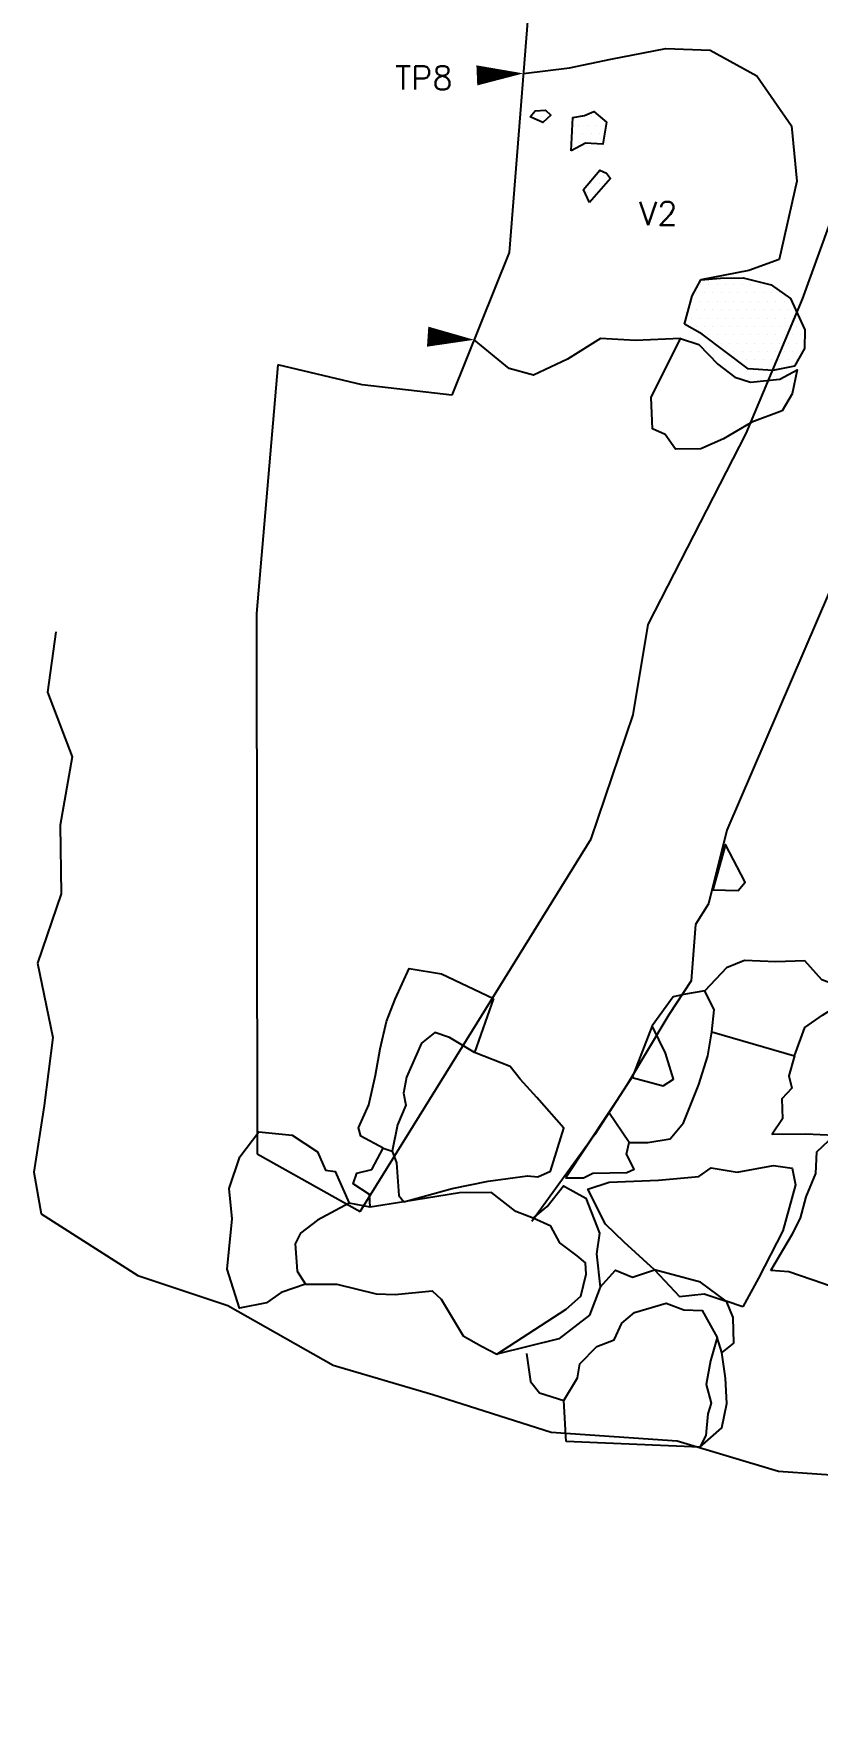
# Model space of a CAD drawing. Header units: metres. Extents: x -8.99 to -5.1, y -14.54 to -10.11.
# Drawn here: x -8.988 to -7.819, y -14.136 to -11.614 of the extents above; entities that cross this region are included whole.
import ezdxf

# ---------------------------------------------------------------- set-up
doc = ezdxf.new("R2010")
doc.units = ezdxf.units.M
doc.header["$LTSCALE"] = 25
doc.header["$MEASUREMENT"] = 0
doc.linetypes.add('STRICHPUNKTX2', pattern=[2, 1, -0.5, 0, -0.5])
doc.layers.get('0').update_dxf_attribs({"linetype": 'CONTINUOUS'})
for name, color, linetype in [('BEFUND', 1, 'CONTINUOUS'), ('BEFUNDSCHRAFF', 1, 'CONTINUOUS'), ('GRABUNGSGRENZE', 3, 'STRICHPUNKTX2'), ('STEINE', 4, 'CONTINUOUS'), ('STEINESCHRAFF', 4, 'CONTINUOUS'), ('TPROFIL', 3, 'CONTINUOUS')]:
    doc.layers.add(name, color=color, linetype=linetype)
doc.styles.get("Standard").update_dxf_attribs({"font": 'txt.shx'})

# ---------------------------------------------------------------- blocks, each defined once
blk = doc.blocks.new('*X2')
at = {"color": 0}
for p, q in [((-824.375, -1173.75), (-824.375, -1173.75)), ((-823.125, -1173.75), (-823.125, -1173.75)), ((-817.5, -1175), (-817.5, -1175)), ((-816.875, -1173.75), (-816.875, -1173.75)), ((-816.25, -1175), (-816.25, -1175)), ((-815.625, -1173.75), (-815.625, -1173.75)), ((-815, -1175), (-815, -1175)), ((-814.375, -1173.75), (-814.375, -1173.75)), ((-813.75, -1175), (-813.75, -1175)), ((-818.125, -1176.25), (-818.125, -1176.25)), ((-817.5, -1177.5), (-817.5, -1177.5)), ((-816.875, -1176.25), (-816.875, -1176.25)), ((-816.25, -1177.5), (-816.25, -1177.5)), ((-815.625, -1176.25), (-815.625, -1176.25)), ((-815, -1177.5), (-815, -1177.5)), ((-814.375, -1176.25), (-814.375, -1176.25)), ((-815, -1182.5), (-815, -1182.5)), ((-813.75, -1182.5), (-813.75, -1182.5)), ((-816.25, -1185), (-816.25, -1185)), ((-815.625, -1183.75), (-815.625, -1183.75)), ((-815, -1185), (-815, -1185)), ((-814.375, -1183.75), (-814.375, -1183.75)), ((-800, -1200), (-800, -1200)), ((-799.375, -1198.75), (-799.375, -1198.75)), ((-798.75, -1200), (-798.75, -1200)), ((-798.125, -1198.75), (-798.125, -1198.75)), ((-797.5, -1200), (-797.5, -1200)), ((-796.875, -1198.75), (-796.875, -1198.75)), ((-796.25, -1200), (-796.25, -1200)), ((-795.625, -1198.75), (-795.625, -1198.75)), ((-795, -1200), (-795, -1200)), ((-794.375, -1198.75), (-794.375, -1198.75)), ((-793.75, -1200), (-793.75, -1200)), ((-793.125, -1198.75), (-793.125, -1198.75)), ((-792.5, -1200), (-792.5, -1200)), ((-791.875, -1198.75), (-791.875, -1198.75)), ((-791.25, -1200), (-791.25, -1200)), ((-790.625, -1198.75), (-790.625, -1198.75)), ((-790, -1200), (-790, -1200)), ((-789.375, -1198.75), (-789.375, -1198.75)), ((-788.75, -1200), (-788.75, -1200)), ((-787.5, -1200), (-787.5, -1200)), ((-800.625, -1201.25), (-800.625, -1201.25)), ((-800, -1202.5), (-800, -1202.5)), ((-799.375, -1201.25), (-799.375, -1201.25)), ((-798.75, -1202.5), (-798.75, -1202.5)), ((-798.125, -1201.25), (-798.125, -1201.25)), ((-797.5, -1202.5), (-797.5, -1202.5)), ((-796.875, -1201.25), (-796.875, -1201.25)), ((-796.25, -1202.5), (-796.25, -1202.5)), ((-795.625, -1201.25), (-795.625, -1201.25)), ((-795, -1202.5), (-795, -1202.5)), ((-794.375, -1201.25), (-794.375, -1201.25)), ((-793.75, -1202.5), (-793.75, -1202.5)), ((-793.125, -1201.25), (-793.125, -1201.25)), ((-792.5, -1202.5), (-792.5, -1202.5)), ((-791.875, -1201.25), (-791.875, -1201.25)), ((-791.25, -1202.5), (-791.25, -1202.5)), ((-790.625, -1201.25), (-790.625, -1201.25)), ((-790, -1202.5), (-790, -1202.5)), ((-789.375, -1201.25), (-789.375, -1201.25)), ((-788.75, -1202.5), (-788.75, -1202.5)), ((-788.125, -1201.25), (-788.125, -1201.25)), ((-787.5, -1202.5), (-787.5, -1202.5)), ((-786.875, -1201.25), (-786.875, -1201.25)), ((-786.25, -1202.5), (-786.25, -1202.5)), ((-800.625, -1203.75), (-800.625, -1203.75)), ((-800, -1205), (-800, -1205)), ((-799.375, -1203.75), (-799.375, -1203.75)), ((-798.75, -1205), (-798.75, -1205)), ((-798.125, -1203.75), (-798.125, -1203.75)), ((-797.5, -1205), (-797.5, -1205)), ((-796.875, -1203.75), (-796.875, -1203.75)), ((-796.25, -1205), (-796.25, -1205)), ((-795.625, -1203.75), (-795.625, -1203.75)), ((-795, -1205), (-795, -1205)), ((-794.375, -1203.75), (-794.375, -1203.75)), ((-793.75, -1205), (-793.75, -1205)), ((-793.125, -1203.75), (-793.125, -1203.75)), ((-792.5, -1205), (-792.5, -1205)), ((-791.875, -1203.75), (-791.875, -1203.75)), ((-791.25, -1205), (-791.25, -1205)), ((-790.625, -1203.75), (-790.625, -1203.75)), ((-790, -1205), (-790, -1205)), ((-789.375, -1203.75), (-789.375, -1203.75)), ((-788.75, -1205), (-788.75, -1205)), ((-788.125, -1203.75), (-788.125, -1203.75)), ((-787.5, -1205), (-787.5, -1205)), ((-786.875, -1203.75), (-786.875, -1203.75)), ((-786.25, -1205), (-786.25, -1205)), ((-785.625, -1203.75), (-785.625, -1203.75)), ((-785, -1205), (-785, -1205)), ((-798.125, -1206.25), (-798.125, -1206.25)), ((-796.875, -1206.25), (-796.875, -1206.25)), ((-796.25, -1207.5), (-796.25, -1207.5)), ((-795.625, -1206.25), (-795.625, -1206.25)), ((-795, -1207.5), (-795, -1207.5)), ((-794.375, -1206.25), (-794.375, -1206.25)), ((-793.75, -1207.5), (-793.75, -1207.5)), ((-793.125, -1206.25), (-793.125, -1206.25)), ((-792.5, -1207.5), (-792.5, -1207.5)), ((-791.875, -1206.25), (-791.875, -1206.25)), ((-791.25, -1207.5), (-791.25, -1207.5)), ((-790.625, -1206.25), (-790.625, -1206.25)), ((-790, -1207.5), (-790, -1207.5)), ((-789.375, -1206.25), (-789.375, -1206.25)), ((-788.75, -1207.5), (-788.75, -1207.5)), ((-788.125, -1206.25), (-788.125, -1206.25)), ((-787.5, -1207.5), (-787.5, -1207.5)), ((-786.875, -1206.25), (-786.875, -1206.25)), ((-786.25, -1207.5), (-786.25, -1207.5)), ((-785.625, -1206.25), (-785.625, -1206.25)), ((-785, -1207.5), (-785, -1207.5)), ((-784.375, -1206.25), (-784.375, -1206.25)), ((-795.625, -1208.75), (-795.625, -1208.75)), ((-794.375, -1208.75), (-794.375, -1208.75)), ((-793.75, -1210), (-793.75, -1210)), ((-793.125, -1208.75), (-793.125, -1208.75)), ((-792.5, -1210), (-792.5, -1210)), ((-791.875, -1208.75), (-791.875, -1208.75)), ((-791.25, -1210), (-791.25, -1210)), ((-790.625, -1208.75), (-790.625, -1208.75)), ((-790, -1210), (-790, -1210)), ((-789.375, -1208.75), (-789.375, -1208.75)), ((-788.75, -1210), (-788.75, -1210)), ((-788.125, -1208.75), (-788.125, -1208.75)), ((-787.5, -1210), (-787.5, -1210)), ((-786.875, -1208.75), (-786.875, -1208.75)), ((-786.25, -1210), (-786.25, -1210)), ((-785.625, -1208.75), (-785.625, -1208.75)), ((-785, -1210), (-785, -1210)), ((-784.375, -1208.75), (-784.375, -1208.75)), ((-791.875, -1211.25), (-791.875, -1211.25)), ((-790.625, -1211.25), (-790.625, -1211.25)), ((-789.375, -1211.25), (-789.375, -1211.25)), ((-788.125, -1211.25), (-788.125, -1211.25))]:
    blk.add_line(p, q, dxfattribs=at)
blk = doc.blocks.new('PFEIL')
at = {"layer": 'TPROFIL'}
blk.add_lwpolyline([(0, 0, 0, 3, 0), (6.54, -2.37, 3, 3, 0)], format="xyseb", dxfattribs=at)

msp = doc.modelspace()

# ---------------------------------------------------------------- linework, layer by layer
at = {"layer": 'BEFUND'}
for points in [[(-8.2576, -11.6726), (-8.1889, -11.6645), (-8.1274, -11.6516), (-8.045, -11.6356), (-7.9788, -11.638), (-7.9095, -11.676), (-7.8579, -11.7507), (-7.8495, -11.8332), (-7.8762, -11.9503), (-7.9214, -11.9667), (-7.9927, -11.9806)], [(-8.0235, -12.0678), (-8.0902, -12.071), (-8.1426, -12.0681), (-8.1919, -12.0987), (-8.2428, -12.1228), (-8.2789, -12.1127), (-8.3311, -12.0699)]]:
    msp.add_lwpolyline(points, dxfattribs=at)
at = {"layer": 'GRABUNGSGRENZE', "flags": 128}
for points in [[(-8.6547, -13.2839), (-8.5012, -13.3701), (-8.3486, -13.1238), (-8.1565, -12.8143), (-8.0938, -12.6294), (-8.0713, -12.4945), (-7.9254, -12.2095), (-7.8414, -12.0093), (-7.6918, -11.5961), (-7.5288, -11.2317), (-7.3848, -11.0114), (-7.1802, -10.6006), (-8.0081, -10.1115)], [(-8.3827, -10.1308), (-8.3698, -10.4209), (-8.3449, -11.0072), (-8.3615, -11.2771), (-8.3717, -11.4772), (-8.2478, -11.5496), (-8.2788, -11.9396), (-8.3643, -12.1526), (-8.4982, -12.1372), (-8.6241, -12.107), (-8.6557, -12.4781), (-8.6547, -13.2839)], [(-7.0141, -10.6771), (-7.0141, -10.6771), (-7.2634, -11.1282), (-7.4749, -11.6255), (-7.5514, -11.7464), (-7.6388, -12.0077), (-7.7186, -12.2528), (-7.9539, -12.8011), (-7.9816, -12.9111), (-8.0009, -12.9417), (-8.0073, -13.0257), (-8.0408, -13.0767), (-8.1026, -13.1807), (-8.1513, -13.2552), (-8.2451, -13.3847)], [(-8.9554, -12.5054), (-8.9674, -12.5955), (-8.931, -12.6921), (-8.9486, -12.794), (-8.9473, -12.8963), (-8.9827, -12.9997), (-8.9595, -13.1106), (-8.9725, -13.2119), (-8.988, -13.3112), (-8.9772, -13.3733), (-8.8329, -13.4656), (-8.6984, -13.51), (-8.5414, -13.5992), (-8.3926, -13.6431), (-8.2163, -13.6992), (-8.028, -13.7119), (-7.8772, -13.7574), (-7.756, -13.7657), (-7.5996, -13.8015), (-7.4861, -13.82), (-7.3735, -13.8625), (-7.2909, -13.9132), (-7.2139, -13.9578), (-7.1416, -13.979), (-7.0759, -13.9808), (-7.0759, -13.9808), (-6.9949, -14.0066), (-6.9134, -14.0298), (-6.7723, -14.0778), (-6.6821, -14.103), (-6.5757, -14.1236), (-6.5171, -14.124), (-6.4357, -14.1182), (-6.3431, -14.0894), (-6.307, -14.0771), (-6.307, -14.0771), (-6.2616, -14.1361)]]:
    msp.add_lwpolyline(points, dxfattribs=at)
at = {"layer": 'STEINE'}
for points in [[(-8.2473, -11.7375), (-8.2402, -11.7283), (-8.2249, -11.7272), (-8.2168, -11.7348), (-8.2284, -11.7456), (-8.2473, -11.7375)], [(-8.1866, -11.7882), (-8.1837, -11.7383), (-8.1664, -11.7352), (-8.1526, -11.7296), (-8.1338, -11.7453), (-8.1393, -11.7779), (-8.1652, -11.7764), (-8.1866, -11.7882)], [(-8.1589, -11.865), (-8.1681, -11.8457), (-8.1438, -11.8171), (-8.1336, -11.8212), (-8.1279, -11.8293), (-8.1589, -11.865)], [(-8.0174, -12.0464), (-8.0058, -12.0041), (-7.9927, -11.9806), (-7.9637, -11.978), (-7.9296, -11.9774), (-7.8878, -11.988), (-7.8592, -12.0083), (-7.8377, -12.0551), (-7.8382, -12.0831), (-7.8534, -12.1091), (-7.8854, -12.1158), (-7.9221, -12.1133), (-7.9909, -12.0616), (-8.0174, -12.0464)], [(-8.0235, -12.0678), (-7.996, -12.0769), (-7.9674, -12.1063), (-7.9424, -12.1256), (-7.919, -12.1332), (-7.8752, -12.1285), (-7.8493, -12.1147), (-7.8568, -12.1503), (-7.8715, -12.1758), (-7.9168, -12.1927), (-7.959, -12.2178), (-7.993, -12.2326), (-8.0307, -12.2332), (-8.046, -12.2109), (-8.0649, -12.2028), (-8.067, -12.1559), (-8.0235, -12.0678)], [(-7.9751, -12.8902), (-7.9374, -12.8912), (-7.9268, -12.8789), (-7.9559, -12.8225), (-7.9751, -12.8902)], [(-8.4668, -13.2753), (-8.5, -13.2576), (-8.5036, -13.2454), (-8.4884, -13.2107), (-8.4783, -13.1664), (-8.4713, -13.1272), (-8.4617, -13.0864), (-8.4491, -13.0533), (-8.4278, -13.0074), (-8.38, -13.0155), (-8.302, -13.0524)], [(-7.9766, -13.102), (-7.8533, -13.1378), (-7.8376, -13.0955), (-7.8112, -13.0771), (-7.7594, -13.0444), (-7.8124, -13.0247), (-7.8379, -12.9963), (-7.8811, -12.9974), (-7.928, -12.9955), (-7.9544, -13.0068), (-7.9869, -13.0409)], [(-8.0999, -13.2672), (-8.0719, -13.2672), (-8.0388, -13.2615), (-8.019, -13.2375), (-7.9957, -13.1804), (-7.9826, -13.1376), (-7.9766, -13.102), (-7.9731, -13.0694), (-7.9869, -13.0409), (-8.0159, -13.0456), (-8.0342, -13.0497), (-8.0657, -13.0931), (-8.0955, -13.17), (-8.13, -13.2225)], [(-7.8533, -13.1378), (-7.8614, -13.1674), (-7.8573, -13.1862), (-7.872, -13.202), (-7.8709, -13.232), (-7.8866, -13.2545), (-7.8362, -13.2543), (-7.7934, -13.2563), (-7.7044, -13.2555), (-7.6969, -13.1934), (-7.6904, -13.1364), (-7.6814, -13.0885), (-7.6748, -13.0595), (-7.7039, -13.0372), (-7.7299, -13.0301), (-7.7594, -13.0444)], [(-8.302, -13.0524), (-8.3308, -13.1329)], [(-8.4469, -13.2976), (-8.4433, -13.346), (-8.4361, -13.3556), (-8.3639, -13.3356), (-8.3104, -13.3248), (-8.2514, -13.317), (-8.2361, -13.3185), (-8.2173, -13.3098), (-8.1971, -13.2456), (-8.2375, -13.1999), (-8.2625, -13.1725), (-8.2773, -13.1537), (-8.3308, -13.1329), (-8.368, -13.1106), (-8.3899, -13.103), (-8.4097, -13.1189), (-8.432, -13.1698), (-8.4365, -13.1933), (-8.4329, -13.2116), (-8.4456, -13.2406), (-8.4536, -13.2798)], [(-8.0955, -13.17), (-8.0492, -13.1826), (-8.0339, -13.1724), (-8.0457, -13.1337), (-8.0657, -13.0931)], [(-8.1949, -13.3199), (-8.1679, -13.3198), (-8.1542, -13.3127), (-8.1033, -13.312), (-8.0926, -13.3069), (-8.1039, -13.2846), (-8.0999, -13.2672), (-8.13, -13.2225), (-8.1949, -13.3199)], [(-8.5829, -13.4782), (-8.619, -13.491), (-8.6409, -13.5063), (-8.6811, -13.5141), (-8.6995, -13.4561), (-8.6921, -13.3807), (-8.6968, -13.3359), (-8.6806, -13.2886), (-8.6522, -13.2513), (-8.6028, -13.2563), (-8.5646, -13.2811), (-8.5528, -13.3081), (-8.5385, -13.3101), (-8.5175, -13.3574)], [(-7.8886, -13.4581), (-7.8562, -13.4035), (-7.844, -13.3801), (-7.836, -13.348), (-7.8213, -13.3134), (-7.8199, -13.2808), (-7.7934, -13.2563), (-7.7578, -13.2771), (-7.7134, -13.2993), (-7.6467, -13.3048), (-7.6548, -13.317), (-7.6822, -13.3619), (-7.6974, -13.4062), (-7.7074, -13.4515), (-7.7429, -13.5015), (-7.8107, -13.4772), (-7.8616, -13.4601), (-7.8886, -13.4581)], [(-8.486, -13.3634), (-8.487, -13.3446), (-8.5115, -13.3289), (-8.5059, -13.3126), (-8.4836, -13.3074), (-8.4668, -13.2753), (-8.4536, -13.2798), (-8.4469, -13.2976)], [(-7.9302, -13.5122), (-7.9552, -13.5036), (-7.9934, -13.4752), (-8.0622, -13.457), (-8.1071, -13.4159), (-8.1352, -13.389), (-8.1613, -13.3366), (-8.1297, -13.3264), (-8.0559, -13.3231), (-7.9959, -13.3179), (-7.9776, -13.3046), (-7.9389, -13.3111), (-7.8844, -13.3013), (-7.8569, -13.3053), (-7.8518, -13.3302), (-7.8705, -13.399), (-7.9069, -13.4693), (-7.9302, -13.5122)], [(-8.5175, -13.3574), (-8.5648, -13.383), (-8.5902, -13.4024), (-8.5983, -13.4182), (-8.5952, -13.4589), (-8.5829, -13.4782), (-8.56, -13.4781), (-8.5361, -13.4781), (-8.4775, -13.4927), (-8.449, -13.4936), (-8.3935, -13.4884), (-8.3802, -13.5006), (-8.3475, -13.5555), (-8.32, -13.5707), (-8.2971, -13.5828), (-8.1939, -13.5154), (-8.1721, -13.496), (-8.164, -13.4634), (-8.1651, -13.4466), (-8.1773, -13.4359), (-8.2033, -13.4166), (-8.2166, -13.3917), (-8.2431, -13.3801), (-8.2691, -13.37), (-8.3053, -13.3416), (-8.3532, -13.3422), (-8.4361, -13.3556), (-8.486, -13.3634), (-8.5175, -13.3574)], [(-8.2431, -13.3801), (-8.2223, -13.3627), (-8.1979, -13.3316), (-8.1643, -13.3499), (-8.1443, -13.4022), (-8.1488, -13.4333), (-8.1431, -13.4827), (-8.1588, -13.5244), (-8.205, -13.5597), (-8.2971, -13.5828)], [(-8.1431, -13.4827), (-8.1202, -13.4577), (-8.0948, -13.4678), (-8.0622, -13.457), (-8.025, -13.4966), (-7.9878, -13.493), (-7.9552, -13.5036), (-7.945, -13.528), (-7.9443, -13.5662), (-7.9616, -13.5804)], [(-8.1939, -13.7129), (-8.1971, -13.6518), (-8.1768, -13.6182), (-8.1733, -13.5973), (-8.1479, -13.5713), (-8.122, -13.5615), (-8.1109, -13.5365), (-8.0921, -13.5207), (-8.0448, -13.5069), (-8.0183, -13.5165), (-7.9908, -13.5174), (-7.9688, -13.5581), (-7.9784, -13.5927), (-7.9849, -13.6278), (-7.9777, -13.6558), (-7.9823, -13.6716), (-7.9857, -13.7042), (-7.9943, -13.7215), (-8.1939, -13.7129)], [(-7.9943, -13.7215), (-7.9618, -13.6924), (-7.9543, -13.6563), (-7.9559, -13.6186), (-7.9616, -13.5804), (-7.9688, -13.5581)], [(-8.2528, -13.5817), (-8.2471, -13.6234), (-8.2338, -13.6402), (-8.1971, -13.6518)]]:
    msp.add_lwpolyline(points, dxfattribs=at)

# ---------------------------------------------------------------- block references
at = {"layer": 'STEINESCHRAFF', "xscale": 0.01, "yscale": 0.01, "zscale": 0.01}
msp.add_blockref('*X2', (0, 0), dxfattribs=at)
at = {"layer": 'TPROFIL', "xscale": 0.01, "yscale": 0.01, "zscale": 0.01}
for p, rotation in [((-8.2576, -11.6726), 202.3340719032622), ((-8.3311, -12.0699), 196.0654898196861)]:
    msp.add_blockref('PFEIL', p, dxfattribs=dict(at, rotation=rotation))

# ---------------------------------------------------------------- texts
at = {"layer": 'BEFUNDSCHRAFF'}
msp.add_text('V2', height=0.035, dxfattribs=at).set_placement((-8.0849, -11.899))
at = {"layer": 'TPROFIL'}
msp.add_text('TP8', height=0.035, dxfattribs=at).set_placement((-8.449, -11.6968))

doc.saveas('drawing.dxf')
